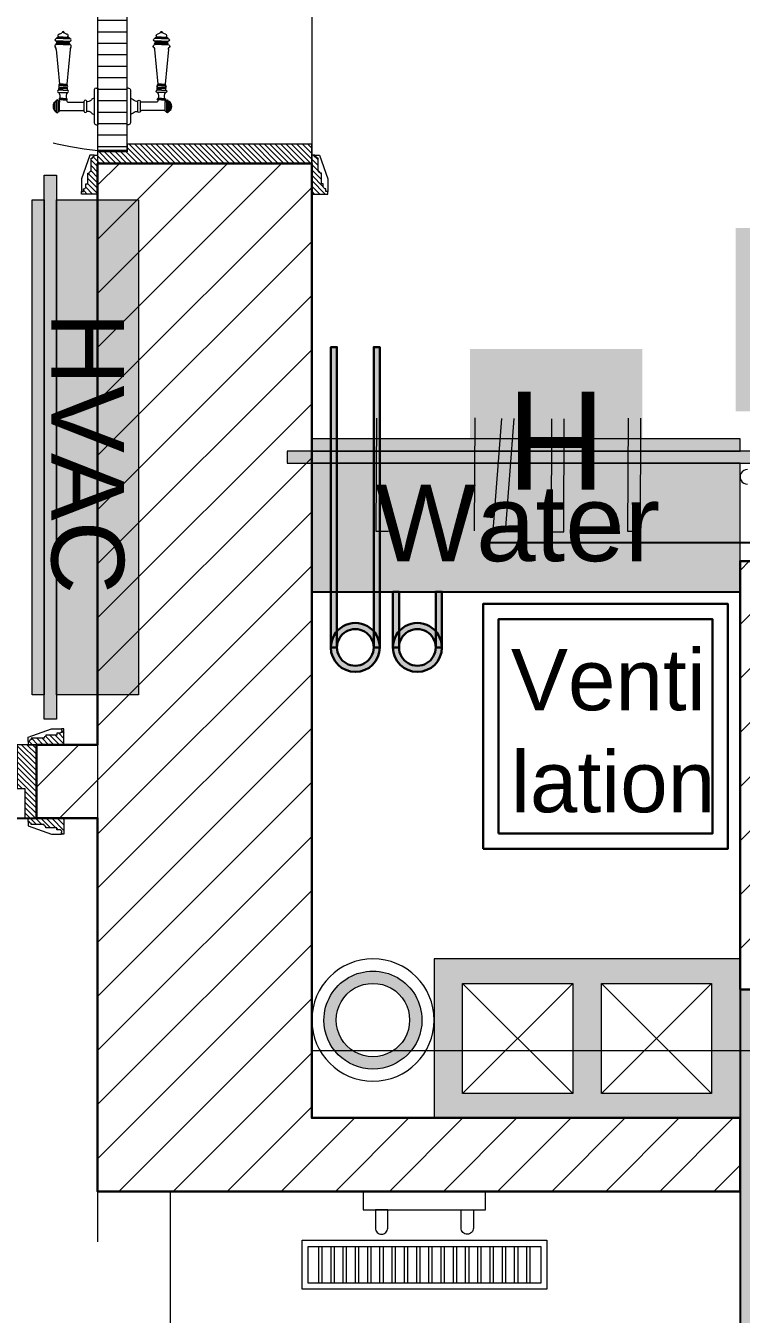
# Model space of a CAD drawing. Header units: centimetres. Extents: x 111832 to 117233, y -55119 to -48329.
# Drawn here: x 113447.6 to 113564.6, y -51585.4 to -51374.9 of the extents above; entities that cross this region are included whole.
import ezdxf

# ---------------------------------------------------------------- set-up
doc = ezdxf.new("R2010")
doc.units = ezdxf.units.CM
doc.header["$LTSCALE"] = 50
doc.header["$MEASUREMENT"] = 0
for name, pattern in [('AXES', [2, 1.25, -0.25, 0.25, -0.25]), ('CACHE', [0.375, 0.25, -0.125]), ('CONTINU', [0])]:
    doc.linetypes.add(name, pattern=pattern)
doc.layers.get('0').update_dxf_attribs({"color": 8})
for name, color, linetype, lineweight in [('ARCHITECTE', 252, 'Continuous', 13), ('BANJO', 160, 'Continuous', 9), ('CONSOLE ISOL.', 214, 'Continuous', 15), ('door', 44, 'Continuous', 5), ('ISOLATION', 252, 'Continuous', 0), ('KASETAT_Pen_No__22', 8, 'Continuous', 50), ('KASETAT_Pen_No__75', 6, 'Continuous', 20), ('MACONNERIE COUPE', 7, 'Continuous', 30), ('MACONNERIE HACHURE', 253, 'Continuous', 13), ('mobilimi', 8, 'Continuous', 9), ('PERCEMENT', 253, 'Continuous', 20)]:
    doc.layers.add(name, color=color, linetype=linetype, lineweight=lineweight)
for name, color, linetype in [('AXES', 10, 'AXES'), ('BETON COUPE', 3, 'CONTINU'), ('BETON TRAME', 252, 'Continuous'), ('BORD', 5, 'Continuous'), ('TEXTE', 7, 'Continuous')]:
    doc.layers.add(name, color=color, linetype=linetype)
doc.layers.add('FMULT', color=150, linetype='Continuous', plot=False)
doc.layers.add('HYPALON', color=7, linetype='Continuous', true_color=0xffaa00)
doc.layers.add('KASETAT_Pen_No__176', color=7, linetype='Continuous', lineweight=15, true_color=0x93a0c6)
doc.styles.add('RS_TEXT_1.50', font='arial.ttf', dxfattribs={"height": 12.5})

# ---------------------------------------------------------------- blocks, each defined once
blk = doc.blocks.new('door900')
at = {"color": 0}
for p, q in [((-9.3, 67.7), (9.3, 67.7)), ((9.3, 65.2), (-9.3, 65.2)), ((-6.8, 71.5), (-6.8, 70.2)), ((-5.5, 71.5), (-6.8, 71.5)), ((-6.8, 70.2), (6.8, 70.2)), ((-5.5, 71.5), (5.5, 71.5)), ((5.5, 71.5), (6.8, 71.5)), ((6.8, 71.5), (6.8, 70.2)), ((22.5, 63.8), (22.5, 49.8)), ((26.5, 56.8), (26.5, 63.8)), ((26.5, 63.8), (29.1, 63.8)), ((26.5, 63.8), (29.1, 63.8)), ((29.1, 63.8), (29.1, 62.8)), ((92.8, 68.1), (36.2, 62.8)), ((101.2, 67.3), (103.2, 68)), ((101.2, 56.8), (101.2, 67.3)), ((103.2, 68), (103.2, 67.7)), ((103.2, 56.8), (103.2, 68)), ((106.5, 68), (105.5, 67.3)), ((105.5, 56.8), (105.5, 67.3)), ((106.5, 56.8), (106.5, 68)), ((110.7, 68), (111.8, 67.3)), ((110.7, 56.8), (110.7, 68)), ((111.8, 56.8), (111.8, 67.3)), ((111.8, 66.2), (113.3, 66.2)), ((113.3, 56.8), (113.3, 66.2)), ((-6.8, 62.7), (-6.8, 24)), ((-6.8, 62.7), (6.8, 62.7)), ((8.7, 62.7), (6.8, 62.7)), ((6.8, 49.1), (6.8, 24)), ((8.7, 50.9), (8.7, 50.9)), ((10.5, 56.8), (10.5, 62.5)), ((10.5, 56.8), (10.5, 51.1)), ((12.7, 56.8), (12.7, 62.5)), ((12.7, 56.8), (12.7, 51.1)), ((26.5, 56.8), (26.5, 49.8)), ((26.5, 49.8), (29.1, 49.8)), ((26.5, 49.8), (29.1, 49.8)), ((29.1, 62.8), (29.1, 56.8)), ((29.1, 50.8), (29.1, 56.8)), ((29.1, 50.8), (29.1, 49.8)), ((29.1, 49.8), (29.1, 49.8)), ((31.1, 62.8), (31.1, 56.8)), ((31.1, 50.8), (31.1, 56.8)), ((34.1, 56.8), (34.1, 62.8)), ((34.1, 62.8), (34.1, 56.8)), ((34.1, 50.8), (34.1, 56.8)), ((34.1, 56.8), (34.1, 50.8)), ((36.2, 56.8), (36.2, 62.8)), ((36.2, 56.8), (36.2, 50.8)), ((92.8, 45.5), (36.2, 50.8)), ((101.2, 56.8), (101.2, 46.3)), ((101.2, 46.3), (103.2, 45.7)), ((103.2, 56.8), (103.2, 46.3)), ((103.2, 45.9), (103.2, 45.7)), ((105.5, 56.8), (105.5, 46.3)), ((106.5, 45.7), (105.5, 46.3)), ((106.5, 56.8), (106.5, 45.7)), ((110.7, 56.8), (110.7, 45.7)), ((110.7, 45.7), (111.8, 46.3)), ((111.8, 56.8), (111.8, 46.3)), ((111.8, 47.5), (113.3, 47.5)), ((113.3, 56.8), (113.3, 47.5)), ((120.5, 56.8), (120.5, 58.6)), ((120.5, 56.8), (120.5, 55)), ((-8.3, 22.3), (8.3, 22.3)), ((-30, 3), (-30, 0)), ((30, 0), (-30, 0)), ((27, 6), (-27, 6)), ((-8.3, 18.3), (8.3, 18.3)), ((30, 3), (30, 0))]:
    blk.add_line(p, q, dxfattribs=at)
for centre, radius, start, end in [((-9.3, 66.5), 1.25, 90, 270), ((-6.8, 67.7), 2.51, 90.115, 179.885), ((-6.8, 65.2), 2.51, 180.115, 269.885), ((0, 64), 9.29, 53.4104, 126.5896), ((6.8, 67.7), 2.51, 0.115, 89.885), ((6.8, 65.2), 2.51, 270.115, 359.885), ((9.3, 66.5), 1.25, 270, 90), ((11.6, 62.5), 1.1, 0.0106, 179.9894), ((16.7, 70.5), 8.83, 243.5466, 311.3694), ((24.5, 63.7), 2.01, 4.1469, 175.8531), ((30.1, 62.8), 1.03, 0, 180.0014), ((32.6, 62.8), 1.48, 0, 180), ((35.2, 62.8), 1.03, 0, 180), ((93.1, 72.5), 4.4, 266.3976, 315.6468), ((98.3, 67.4), 2.89, 358.3861, 135.6468), ((104.3, 67.6), 1.15, 170.914, 348.1019), ((108.6, 68), 2.1, 0, 180), ((115.5, 62.5), 2.84, 13.4568, 140.4953), ((8.7, 49), 1.91, 88.7426, 178.1515), ((8.6, 64.9), 2.15, 272.7029, 297.6142), ((8.6, 48.8), 2.15, 62.3858, 87.2971), ((10, 62.5), 0.561, 3.7097, 127.9634), ((10, 51.1), 0.561, 232.0366, 356.2903), ((11.6, 51.1), 1.1, 180.0106, 359.9894), ((16.7, 43.2), 8.83, 48.6306, 116.4534), ((24.5, 50), 2.01, 184.1469, 355.8531), ((30.1, 50.8), 1.03, 179.9972, 0), ((32.6, 50.8), 1.48, 180, 0), ((32.6, 62.8), 1.48, 1.563306237032948e-10, 2.08440831604393e-10), ((35.2, 50.8), 1.03, 180, 0), ((93.1, 41.1), 4.4, 44.3532, 93.6024), ((98.3, 46.2), 2.89, 224.3532, 1.6139), ((104.3, 46.1), 1.15, 11.8981, 189.086), ((108.6, 45.7), 2.1, 180, 0), ((115.5, 51.2), 2.84, 219.5047, 346.5432), ((127.9, 65.2), 9.88, 191.9991, 221.6757), ((127.9, 48.5), 9.88, 138.3243, 168.0009), ((120.5, 56.8), 1.79, 0, 90), ((120.5, 56.8), 1.79, 270, 0), ((-8.3, 20.3), 2, 90, 270), ((-8.5, 24), 1.71, 275.059, 359.7825), ((8.5, 24), 1.71, 180.2175, 264.941), ((8.3, 20.3), 2, 270, 90), ((-27, 3), 3, 90, 180), ((-6.8, 6), 6, 130.5908, 180), ((-16.6, 16.6), 8.41, 314.3689, 12.0705), ((16.6, 16.6), 8.41, 167.9295, 225.6311), ((6.8, 6), 6, 0, 49.4092), ((27, 3), 3, 0, 90)]:
    blk.add_arc(centre, radius, start, end, dxfattribs=at)
blk = doc.blocks.new('A$C7560ca7f')
at = {"layer": 'AXES', "lineweight": 5, "ltscale": 1.3}
blk.add_line((-495, 1580), (-495, -1344.97), dxfattribs=at)
blk = doc.blocks.new('A$C63baa0da')
at = {"layer": 'ARCHITECTE', "linetype": 'Continuous', "lineweight": 0, "true_color": 0xed1f24}
for points in [[(-65.88, -30.1), (-66.88, -30.1), (-66.88, 19), (-65.88, 19)], [(-65.88, -30.1), (-66.88, -30.1), (-66.88, 19), (-65.88, 19)], [(-59.88, -30.1), (-58.88, -30.1), (-58.88, 19), (-59.88, 19)], [(-59.88, -30.1), (-58.88, -30.1), (-58.88, 19), (-59.88, 19)]]:
    blk.add_hatch(color=240, dxfattribs=at).paths.add_polyline_path(points)
h = blk.add_hatch(color=240, dxfattribs=at)
edge = h.paths.add_edge_path()
edge.add_ellipse((-62.88, -30.1), major_axis=(-2.83, -2.83), ratio=1, start_angle=-45, end_angle=135, ccw=False)
edge.add_ellipse((-62.88, -30.1), major_axis=(-2.83, -2.83), ratio=1, start_angle=135, end_angle=315, ccw=False)
edge = h.paths.add_edge_path(flags=0)
edge.add_ellipse((-62.88, -30.1), major_axis=(-2.12, -2.12), ratio=1, start_angle=135, end_angle=315)
edge.add_ellipse((-62.88, -30.1), major_axis=(-2.12, -2.12), ratio=1, start_angle=315, end_angle=495)
h = blk.add_hatch(color=240, dxfattribs=at)
edge = h.paths.add_edge_path()
edge.add_ellipse((-62.88, -30.1), major_axis=(-2.83, -2.83), ratio=1, start_angle=-45, end_angle=135, ccw=False)
edge.add_ellipse((-62.88, -30.1), major_axis=(-2.83, -2.83), ratio=1, start_angle=135, end_angle=315, ccw=False)
edge = h.paths.add_edge_path(flags=0)
edge.add_ellipse((-62.88, -30.1), major_axis=(-2.12, -2.12), ratio=1, start_angle=135, end_angle=315)
edge.add_ellipse((-62.88, -30.1), major_axis=(-2.12, -2.12), ratio=1, start_angle=315, end_angle=495)
at = {"layer": 'KASETAT_Pen_No__176', "linetype": 'Continuous', "lineweight": 0, "true_color": 0x139b48}
for points in [[(0, 4), (-70, 4), (-70, 2), (-74, 2), (-74, 0), (-70, 0), (-70, -21), (0, -21), (0, 0), (4, 0), (4, 2), (0, 2)], [(-55.74, -30.1), (-56.74, -30.1), (-56.74, -21), (-55.74, -21)], [(-49.74, -30.1), (-48.74, -30.1), (-48.74, -21), (-49.74, -21)]]:
    blk.add_hatch(color=114, dxfattribs=at).paths.add_polyline_path(points)
h = blk.add_hatch(color=114, dxfattribs=at)
edge = h.paths.add_edge_path()
edge.add_ellipse((-52.74, -30.1), major_axis=(-2.83, -2.83), ratio=1, start_angle=-45, end_angle=135, ccw=False)
edge.add_ellipse((-52.74, -30.1), major_axis=(-2.83, -2.83), ratio=1, start_angle=135, end_angle=315, ccw=False)
edge = h.paths.add_edge_path(flags=0)
edge.add_ellipse((-52.74, -30.1), major_axis=(-2.12, -2.12), ratio=1, start_angle=135, end_angle=315)
edge.add_ellipse((-52.74, -30.1), major_axis=(-2.12, -2.12), ratio=1, start_angle=315, end_angle=495)
at = {"layer": 'KASETAT_Pen_No__22', "color": 32, "linetype": 'Continuous', "lineweight": 0, "true_color": 0xcd6928}
for p, q in [((0, 4), (-70, 4)), ((-70, 4), (-70, 2)), ((0, 2), (0, 4)), ((4, 2), (-74, 2)), ((-74, 2), (-74, 0)), ((-74, 0), (4, 0)), ((-70, 2), (0, 2)), ((0, 0), (-70, 0)), ((-70, 0), (-70, -21)), ((0, -21), (0, 0)), ((4, 0), (4, 2)), ((-70, -21), (0, -21))]:
    blk.add_line(p, q, dxfattribs=at)
at = {"layer": 'MACONNERIE COUPE'}
for points in [[(-65.88, -30.1), (-66.88, -30.1), (-66.88, 19), (-65.88, 19)], [(-65.88, -30.1), (-66.88, -30.1), (-66.88, 19), (-65.88, 19)], [(-59.88, -30.1), (-58.88, -30.1), (-58.88, 19), (-59.88, 19)], [(-59.88, -30.1), (-58.88, -30.1), (-58.88, 19), (-59.88, 19)], [(-55.74, -30.1), (-56.74, -30.1), (-56.74, -21), (-55.74, -21)], [(-55.74, -30.1), (-56.74, -30.1), (-56.74, -21), (-55.74, -21)], [(-49.74, -30.1), (-48.74, -30.1), (-48.74, -21), (-49.74, -21)], [(-49.74, -30.1), (-48.74, -30.1), (-48.74, -21), (-49.74, -21)], [(-42, -63), (-2, -63), (-2, -23), (-42, -23)], [(-39.5, -60.5), (-4.5, -60.5), (-4.5, -25.5), (-39.5, -25.5)]]:
    blk.add_lwpolyline(points, close=True, dxfattribs=at)
at = {"layer": 'MACONNERIE COUPE', "extrusion": (0, 0, -1)}
for centre, start_param, end_param in [((-62.88, -30.1), 0.785398, 3.926991), ((-62.88, -30.1), 0.785398, 3.926991), ((-52.74, -30.1), 0.785398, 3.926991), ((-52.74, -30.1), 0.785398, 3.926991), ((-62.88, -30.1), 3.926991, 7.068583), ((-62.88, -30.1), 3.926991, 7.068583), ((-52.74, -30.1), 3.926991, 7.068583), ((-52.74, -30.1), 3.926991, 7.068583)]:
    blk.add_ellipse(centre, major_axis=(-2.83, -2.83), ratio=1, start_param=start_param, end_param=end_param, dxfattribs=at)
at = {"layer": 'MACONNERIE COUPE'}
for centre, start_param, end_param in [((-62.88, -30.1), 2.356194, 5.497787), ((-62.88, -30.1), 2.356194, 5.497787), ((-52.74, -30.1), 2.356194, 5.497787), ((-52.74, -30.1), 2.356194, 5.497787), ((-62.88, -30.1), 5.497787, 8.63938), ((-62.88, -30.1), 5.497787, 8.63938), ((-52.74, -30.1), 5.497787, 8.63938), ((-52.74, -30.1), 5.497787, 8.63938)]:
    blk.add_ellipse(centre, major_axis=(-2.12, -2.12), ratio=1, start_param=start_param, end_param=end_param, dxfattribs=at)
at = {"layer": 'TEXTE', "attachment_point": 4, "style": 'RS_TEXT_1.50'}
for s, insert, char_height, width in [('Water', (-59.62, -9.84), 12.5, 4.547473508864641e-13), ('Venti\\Plation', (-37.45, -43.78), 10, 3.637978807091713e-13)]:
    blk.add_mtext(s, dxfattribs=dict(at, insert=insert, char_height=char_height, width=width))

msp = doc.modelspace()

# ---------------------------------------------------------------- hatches: boundary and pattern name
at = {"layer": 'BETON TRAME', "transparency": 33554559}
h = msp.add_hatch(color=256, dxfattribs=at)
h.dxf.hatch_style = 1
h.paths.add_polyline_path([(113494.37, -51297.36), (113459.37, -51297.36), (113459.37, -50822.36), (113989.37, -50822.36), (113989.37, -51297.36), (113954.37, -51297.36), (113954.37, -50862.36), (113744.37, -50862.36), (113744.37, -51192.36), (113704.37, -51192.36), (113704.37, -50862.36), (113494.37, -50862.36)])
h.paths.add_polyline_path([(113859.37, -52037.36), (113884.37, -52037.36), (113884.37, -51532.36), (113859.37, -51532.36)])
h.paths.add_polyline_path([(113564.37, -52037.36), (113589.37, -52037.36), (113589.37, -51532.36), (113564.37, -51532.36)])
h.paths.add_polyline_path([(113994.37, -52012.36), (113884.37, -52012.36), (113884.37, -52037.36), (113994.37, -52037.36)])
h.paths.add_polyline_path([(114454.37, -52012.36), (114354.37, -52012.36), (114354.37, -52037.36), (114454.37, -52037.36)])
h.paths.add_polyline_path([(114694.37, -51947.36), (114719.37, -51947.36), (114719.37, -52037.36), (114694.37, -52037.36)])
h.paths.add_polyline_path([(114719.37, -51527.36), (114694.37, -51527.36), (114694.37, -51670.47), (114719.37, -51670.47)])
h.paths.add_polyline_path([(114719.37, -51207.36), (114694.37, -51207.36), (114694.37, -51347.36), (114719.37, -51347.36)])
h.paths.add_polyline_path([(114719.37, -50960.36), (114639.37, -50960.36), (114639.37, -50985.36), (114694.37, -50985.36), (114694.37, -51012.36), (114719.37, -51012.36)])
h.paths.add_polyline_path([(114354.37, -50960.36), (114284.37, -50960.36), (114284.37, -50985.36), (114354.37, -50985.36)])
h.paths.add_polyline_path([(114199.37, -50960.36), (114184.37, -50960.36), (114184.37, -50985.36), (114199.37, -50985.36)])
h.paths.add_polyline_path([(113249.26, -50960.36), (113264.37, -50960.36), (113264.37, -50985.36), (113249.26, -50985.36)])
h.paths.add_polyline_path([(113094.37, -50960.36), (113164.37, -50960.36), (113164.37, -50985.36), (113094.37, -50985.36)])
h.paths.add_polyline_path([(112729.37, -50960.36), (112809.37, -50960.36), (112809.37, -50985.36), (112754.37, -50985.36), (112754.37, -51032.36), (112729.37, -51032.36)])
h.paths.add_polyline_path([(112729.37, -51207.36), (112754.37, -51207.36), (112754.37, -51347.36), (112729.37, -51347.36)])
h.paths.add_polyline_path([(112754.37, -51947.36), (112729.37, -51947.36), (112729.37, -52037.36), (112754.37, -52037.36)])
h.paths.add_polyline_path([(112994.37, -52012.36), (112994.37, -52037.36), (113094.37, -52037.36), (113094.37, -52012.36)])
h.paths.add_polyline_path([(113564.37, -52012.36), (113454.37, -52012.36), (113454.37, -52037.36), (113564.37, -52037.36)])
h.paths.add_polyline_path([(112729.37, -51527.36), (112754.37, -51527.36), (112754.37, -51670.47), (112729.37, -51670.47)])
h.paths.add_polyline_path([(112919.37, -51587.36), (112979.37, -51587.36), (112979.37, -51612.36), (112919.37, -51612.36)])
h.paths.add_polyline_path([(113104.37, -51587.36), (113164.37, -51587.36), (113164.37, -51612.36), (113104.37, -51612.36)])
h.paths.add_polyline_path([(114344.37, -51587.36), (114284.37, -51587.36), (114284.37, -51612.36), (114344.37, -51612.36)])
h.paths.add_polyline_path([(114529.37, -51587.36), (114469.37, -51587.36), (114469.37, -51612.36), (114529.37, -51612.36)])
at = {"layer": 'door'}
h = msp.add_hatch(dxfattribs=at)
h.set_pattern_fill('ANSI31', color=256, scale=15, angle=675)
h.set_pattern_definition([(360, (14136.9644, -6113.3321), (1e-15, 1.875), [])])
h.paths.add_polyline_path([(113464.13, -51299.46), (113464.13, -51395.27), (113459.42, -51395.27), (113459.42, -51299.46)])
h = msp.add_hatch(dxfattribs=at)
h.set_pattern_fill('ANSI31', color=256, scale=5, angle=1170)
h.set_pattern_definition([(135, (58184.3968, -199622.0472), (-0.4419417382, -0.4419417382), [])])
h.paths.add_polyline_path([(113494.37, -51397.36), (113494.37, -51394.22), (113464.19, -51394.22), (113464.19, -51395.48), (113459.37, -51395.48), (113459.37, -51397.36)])
edge = h.paths.add_edge_path()
edge.add_line((113496.25, -51401.11), (113496.25, -51400.7))
edge.add_line((113496.25, -51400.7), (113495.94, -51400.7))
edge.add_line((113495.94, -51400.7), (113495.94, -51398.93))
edge.add_line((113495.94, -51398.93), (113495.73, -51398.93))
edge.add_arc((113495.41, -51398.93), 0.314, 0, 90)
edge.add_line((113495.41, -51398.62), (113495.41, -51396.52))
edge.add_line((113495.41, -51396.52), (113495.21, -51396.52))
edge.add_arc((113494.89, -51396.52), 0.314, 360, 450)
edge.add_line((113494.89, -51396.21), (113494.89, -51396))
edge.add_line((113494.89, -51396), (113494.37, -51396))
edge.add_line((113494.37, -51396), (113494.37, -51402.36))
edge.add_line((113494.37, -51402.36), (113496.99, -51402.36))
edge.add_line((113496.99, -51402.36), (113496.99, -51401.95))
edge.add_line((113496.99, -51401.95), (113496.67, -51401.95))
edge.add_line((113496.67, -51401.95), (113496.67, -51401.53))
edge.add_arc((113496.67, -51401.11), 0.419, 180, 270, ccw=False)
edge = h.paths.add_edge_path()
edge.add_line((113457.48, -51401.11), (113457.48, -51400.7))
edge.add_line((113457.48, -51400.7), (113457.8, -51400.7))
edge.add_line((113457.8, -51400.7), (113457.8, -51398.93))
edge.add_line((113457.8, -51398.93), (113458.01, -51398.93))
edge.add_arc((113458.32, -51398.93), 0.314, 90, 180, ccw=False)
edge.add_line((113458.32, -51398.62), (113458.32, -51396.52))
edge.add_line((113458.32, -51396.52), (113458.53, -51396.52))
edge.add_arc((113458.84, -51396.52), 0.314, 90, 180, ccw=False)
edge.add_line((113458.84, -51396.21), (113458.84, -51396))
edge.add_line((113458.84, -51396), (113459.37, -51396))
edge.add_line((113459.37, -51396), (113459.37, -51402.36))
edge.add_line((113459.37, -51402.36), (113456.75, -51402.36))
edge.add_line((113456.75, -51402.36), (113456.75, -51401.95))
edge.add_line((113456.75, -51401.95), (113457.06, -51401.95))
edge.add_line((113457.06, -51401.95), (113457.06, -51401.53))
edge.add_arc((113457.06, -51401.11), 0.419, 270, 360)
h = msp.add_hatch(dxfattribs=at)
h.set_pattern_fill('ANSI31', color=256, scale=5, angle=1170)
h.set_pattern_definition([(135, (-56134.97024, -149014.72775), (-0.4419417382, -0.4419417382), [])])
edge = h.paths.add_edge_path()
edge.add_line((113453.12, -51490.48), (113452.7, -51490.48))
edge.add_line((113452.7, -51490.48), (113452.7, -51490.79))
edge.add_line((113452.7, -51490.79), (113450.94, -51490.79))
edge.add_line((113450.94, -51490.79), (113450.94, -51491))
edge.add_arc((113450.94, -51491.31), 0.314, 450, 540)
edge.add_line((113450.62, -51491.31), (113448.53, -51491.31))
edge.add_line((113448.53, -51491.31), (113448.53, -51491.52))
edge.add_arc((113448.53, -51491.84), 0.314, 450, 540)
edge.add_line((113448.21, -51491.84), (113448.01, -51491.84))
edge.add_line((113448.01, -51491.84), (113448.01, -51492.36))
edge.add_line((113448.01, -51492.36), (113453.87, -51492.36))
edge.add_line((113453.87, -51492.36), (113453.87, -51489.74))
edge.add_line((113453.87, -51489.74), (113453.46, -51489.74))
edge.add_line((113453.46, -51489.74), (113453.46, -51490.06))
edge.add_line((113453.46, -51490.06), (113453.54, -51490.06))
edge.add_arc((113453.12, -51490.06), 0.419, 270, 360, ccw=False)
h.paths.add_polyline_path([(113449.37, -51492.36), (113446.22, -51492.36), (113446.22, -51499.54), (113447.48, -51499.54), (113447.48, -51504.36), (113449.37, -51504.36)])
edge = h.paths.add_edge_path()
edge.add_line((113453.12, -51506.25), (113452.7, -51506.25))
edge.add_line((113452.7, -51506.25), (113452.7, -51505.93))
edge.add_line((113452.7, -51505.93), (113450.94, -51505.93))
edge.add_line((113450.94, -51505.93), (113450.94, -51505.72))
edge.add_arc((113450.94, -51505.41), 0.314, 180, 270, ccw=False)
edge.add_line((113450.62, -51505.41), (113448.53, -51505.41))
edge.add_line((113448.53, -51505.41), (113448.53, -51505.2))
edge.add_arc((113448.53, -51504.89), 0.314, 180, 270, ccw=False)
edge.add_line((113448.21, -51504.89), (113448.01, -51504.89))
edge.add_line((113448.01, -51504.89), (113448.01, -51504.36))
edge.add_line((113448.01, -51504.36), (113453.87, -51504.36))
edge.add_line((113453.87, -51504.36), (113453.87, -51506.98))
edge.add_line((113453.87, -51506.98), (113453.46, -51506.98))
edge.add_line((113453.46, -51506.98), (113453.46, -51506.67))
edge.add_line((113453.46, -51506.67), (113453.54, -51506.67))
edge.add_arc((113453.12, -51506.67), 0.419, 360, 450)
at = {"layer": 'HYPALON', "linetype": 'Continuous', "lineweight": 0, "true_color": 0xed1f24}
for points in [[(113563.65, -51407.93), (113591.78, -51407.93), (113591.78, -51437.89), (113563.65, -51437.89)], [(113520.24, -51427.68), (113548.38, -51427.68), (113548.38, -51457.65), (113520.24, -51457.65)]]:
    msp.add_hatch(color=240, dxfattribs=at).paths.add_polyline_path(points)
at = {"layer": 'KASETAT_Pen_No__75', "linetype": 'Continuous', "lineweight": 0, "true_color": 0xbf00bf}
msp.add_hatch(color=212, dxfattribs=at).paths.add_polyline_path([(113448.67, -51484.19), (113448.67, -51403.29), (113450.67, -51403.29), (113450.67, -51399.29), (113452.67, -51399.29), (113452.67, -51403.29), (113466.07, -51403.29), (113466.07, -51484.19), (113452.67, -51484.19), (113452.67, -51488.19), (113450.67, -51488.19), (113450.67, -51484.19)])
at = {"layer": 'MACONNERIE HACHURE'}
h = msp.add_hatch(dxfattribs=at)
h.set_pattern_fill('ANSI31', color=256, scale=50, style=0)
h.set_pattern_definition([(45, (0, 5835.283), (-4.41941738, 4.41941738), [])])
h.paths.add_polyline_path([(114184.37, -50957.36), (114184.37, -50947.36), (114284.37, -50947.36), (114284.37, -50997.36), (114184.37, -50997.36), (114184.37, -50987.36), (114269.37, -50987.36), (114269.37, -50957.36)])
h.paths.add_polyline_path([(112729.37, -52037.36), (112649.37, -52037.36), (112649.37, -52012.36), (112729.37, -52012.36)])
h.paths.add_polyline_path([(114719.37, -52037.36), (114799.37, -52037.36), (114799.37, -52012.36), (114719.37, -52012.36)])
h.paths.add_polyline_path([(114799.37, -52012.36), (114824.37, -52012.36), (114824.37, -51972.36), (114799.37, -51972.36)])
h.paths.add_polyline_path([(114694.37, -51940.47), (114719.37, -51940.47), (114719.37, -51947.36), (114694.37, -51947.36)])
h.paths.add_polyline_path([(112729.37, -51940.47), (112754.37, -51940.47), (112754.37, -51947.36), (112729.37, -51947.36)])
h.paths.add_polyline_path([(113757.37, -50822.36), (113757.37, -50707.36), (113691.37, -50707.36), (113691.37, -50822.36), (113711.37, -50822.36), (113711.37, -50727.36), (113737.37, -50727.36), (113737.37, -50822.36)])
h.paths.add_polyline_path([(113459.37, -50332.36), (113394.37, -50332.36), (113394.37, -50472.36), (113419.37, -50472.36), (113419.37, -50357.36), (113459.37, -50357.36)])
h.paths.add_polyline_path([(113989.37, -50332.36), (114054.37, -50332.36), (114054.37, -50472.36), (114029.37, -50472.36), (114029.37, -50357.36), (113989.37, -50357.36)])
h.paths.add_polyline_path([(114459.37, -50960.36), (114354.37, -50960.36), (114354.37, -50985.36), (114459.37, -50985.36)])
h.paths.add_polyline_path([(112989.37, -50960.36), (113094.37, -50960.36), (113094.37, -50985.36), (112989.37, -50985.36)])
h.paths.add_polyline_path([(114719.37, -51192.47), (114694.37, -51192.47), (114694.37, -51207.36), (114719.37, -51207.36)])
h.paths.add_polyline_path([(112649.37, -50752.25), (112624.37, -50752.25), (112624.37, -50697.36), (112649.37, -50697.36)])
h.paths.add_polyline_path([(112649.37, -51007.36), (112624.37, -51007.36), (112624.37, -50937.36), (112649.37, -50937.36)])
h.paths.add_polyline_path([(112649.37, -51192.47), (112624.37, -51192.47), (112624.37, -51347.36), (112649.37, -51347.36)])
h.paths.add_polyline_path([(112649.37, -51592.36), (112624.37, -51592.36), (112624.37, -51552.36), (112649.37, -51552.36)])
h.paths.add_polyline_path([(114799.37, -50752.25), (114824.37, -50752.25), (114824.37, -50697.36), (114799.37, -50697.36)])
h.paths.add_polyline_path([(114799.37, -51007.36), (114824.37, -51007.36), (114824.37, -50937.36), (114799.37, -50937.36)])
h.paths.add_polyline_path([(114799.37, -51192.47), (114824.37, -51192.47), (114824.37, -51347.36), (114799.37, -51347.36)])
h.paths.add_polyline_path([(114799.37, -51600.36), (114824.37, -51600.36), (114824.37, -51552.36), (114799.37, -51552.36)])
h.paths.add_polyline_path([(112754.37, -51587.36), (112919.37, -51587.36), (112919.37, -51612.36), (112754.37, -51612.36)])
h.paths.add_polyline_path([(112979.37, -51587.36), (112982.4, -51587.36), (112982.4, -51612.36), (112979.37, -51612.36)])
h.paths.add_polyline_path([(113077.4, -51587.36), (113104.37, -51587.36), (113104.37, -51612.36), (113077.4, -51612.36)])
h.paths.add_polyline_path([(114469.37, -51587.36), (114466.34, -51587.36), (114466.34, -51612.36), (114469.37, -51612.36)])
h.paths.add_polyline_path([(114371.34, -51587.36), (114344.37, -51587.36), (114344.37, -51612.36), (114371.34, -51612.36)])
h.paths.add_polyline_path([(114004.37, -50960.36), (113989.37, -50960.36), (113989.37, -50985.36), (114004.37, -50985.36)])
h.paths.add_polyline_path([(112729.37, -51192.47), (112754.37, -51192.47), (112754.37, -51207.36), (112729.37, -51207.36)])
h.paths.add_polyline_path([(113189.37, -51417.36), (113177.37, -51417.36), (113177.37, -51587.44), (113164.37, -51587.36), (113164.37, -51612.36), (113189.37, -51612.36), (113189.37, -51504.36), (113199.37, -51504.36), (113199.37, -51492.36), (113189.37, -51492.36)])
h.paths.add_polyline_path([(113177.37, -51290.36), (113177.37, -51280.36), (113189.37, -51280.36), (113189.37, -51325.36), (113177.37, -51325.36), (113177.37, -51315.36), (112754.37, -51315.36), (112754.37, -51290.36)])
h.paths.add_polyline_path([(113444.37, -50960.36), (113459.37, -50960.36), (113459.37, -50985.36), (113444.37, -50985.36)])
h.paths.add_polyline_path([(113291.37, -51166.36), (113313.37, -51166.36), (113313.37, -51275.36), (113459.37, -51275.36), (113459.37, -51287.36), (113301.37, -51287.36), (113301.37, -51178.36), (113291.37, -51178.36)])
h.paths.add_polyline_path([(113177.37, -51188.36), (113189.37, -51188.36), (113189.37, -51178.36), (113199.37, -51178.36), (113199.37, -51166.36), (113189.37, -51166.36), (113189.37, -50997.36), (113264.77, -50997.36), (113264.77, -50987.36), (113179.37, -50987.36), (113179.37, -50957.36), (113264.77, -50957.36), (113264.77, -50947.36), (113164.37, -50947.36), (113164.37, -50987.36), (113177.37, -50987.36)])
h.paths.add_polyline_path([(113459.37, -51492.36), (113459.37, -51397.36), (113494.37, -51397.36), (113494.37, -51553.36), (113564.37, -51553.36), (113564.37, -51565.36), (113459.37, -51565.36), (113459.37, -51504.36), (113449.37, -51504.36), (113449.37, -51492.36)])
h.paths.add_polyline_path([(114454.37, -52012.36), (114694.37, -52012.36), (114694.37, -52037.36), (114454.37, -52037.36)])
h.paths.add_polyline_path([(114119.37, -51737.36), (114119.37, -51712.36), (114119.37, -51712.36), (114119.37, -51672.36), (114107.37, -51672.36), (114107.37, -51682.36), (114097.37, -51682.36), (114097.37, -51694.36), (114107.37, -51694.36), (114107.37, -51842.36), (113884.37, -51842.36), (113884.37, -51862.36), (114107.37, -51862.36), (114107.37, -51870.36), (114119.37, -51870.36)])
h.paths.add_polyline_path([(114694.37, -51012.36), (114719.37, -51012.36), (114719.37, -51032.36), (114694.37, -51032.36)])
h.paths.add_polyline_path([(113311.37, -51786.36), (113564.37, -51786.36), (113564.37, -51806.36), (113311.37, -51806.36), (113311.37, -51816.36), (113299.37, -51816.36), (113299.37, -51504.36), (113291.37, -51504.36), (113291.37, -51492.36), (113367.37, -51492.36), (113367.37, -51504.36), (113311.37, -51504.36)])
h.paths.add_polyline_path([(113454.37, -52012.36), (113311.37, -52012.36), (113311.37, -51898.36), (113299.37, -51898.36), (113299.37, -52012.36), (113274.37, -52012.36), (113274.37, -52037.36), (113454.37, -52037.36)])
h.paths.add_polyline_path([(113537.7, -51192.36), (113494.37, -51192.36), (113494.37, -51152.36), (113537.7, -51152.36)])
h.paths.add_polyline_path([(113704.37, -51192.36), (113664.37, -51192.36), (113664.37, -51152.36), (113704.37, -51152.36)])
h.paths.add_polyline_path([(113911.03, -51192.36), (113954.37, -51192.36), (113954.37, -51152.36), (113911.03, -51152.36)])
h.paths.add_polyline_path([(113744.37, -51192.36), (113784.37, -51192.36), (113784.37, -51152.36), (113744.37, -51152.36)])
h.paths.add_polyline_path([(113589.37, -52012.36), (113609.37, -52012.36), (113609.37, -52037.36), (113589.37, -52037.36)])
h.paths.add_polyline_path([(113977.37, -51565.36), (113977.37, -51694.36), (114015.37, -51694.36), (114015.37, -51682.36), (113989.37, -51682.36), (113989.37, -51534.5), (114107.37, -51534.5), (114107.37, -51590.36), (114119.37, -51590.36), (114119.37, -51522.36), (113989.37, -51522.5), (113989.37, -51397.36), (113954.37, -51397.36), (113954.37, -51553.36), (113884.37, -51553.36), (113884.37, -51565.36)])
h.paths.add_polyline_path([(112754.37, -52012.36), (112814.37, -52012.36), (112814.37, -52037.36), (112754.37, -52037.36)])
h.paths.add_polyline_path([(113709.37, -52012.36), (113859.37, -52012.36), (113859.37, -52037.36), (113709.37, -52037.36)])
h.paths.add_polyline_path([(113994.37, -52012.36), (114107.37, -52012.36), (114107.37, -51952.36), (114119.37, -51952.36), (114119.37, -52012.36), (114354.37, -52012.36), (114354.37, -52037.36), (113994.37, -52037.36)])
h.paths.add_polyline_path([(113589.37, -51532.36), (113589.37, -51482.36), (113674.37, -51482.36), (113674.37, -51462.36), (113564.37, -51462.36), (113564.37, -51532.36)])
h.paths.add_polyline_path([(113774.37, -51462.36), (113884.37, -51462.36), (113884.37, -51532.36), (113859.37, -51532.36), (113859.37, -51482.36), (113774.37, -51482.36)])
at = {"layer": 'PERCEMENT', "linetype": 'Continuous', "lineweight": 0}
h = msp.add_hatch(color=256, dxfattribs=at)
h.paths.add_polyline_path([(113514.37, -51553.36), (113564.37, -51553.36), (113564.37, -51527.36), (113514.37, -51527.36)])
h.paths.add_polyline_path([(113519.03, -51549.36), (113519.03, -51531.36), (113537.03, -51531.36), (113537.03, -51549.36)], flags=0)
h.paths.add_polyline_path([(113541.7, -51549.36), (113541.7, -51531.36), (113559.7, -51531.36), (113559.7, -51549.36)], flags=0)
h = msp.add_hatch(color=256, dxfattribs=at)
edge = h.paths.add_edge_path()
edge.add_ellipse((113504.37, -51537.36), major_axis=(-5.66, -5.66), ratio=1, start_angle=-45, end_angle=135, ccw=False)
edge.add_ellipse((113504.37, -51537.36), major_axis=(-5.66, -5.66), ratio=1, start_angle=135, end_angle=315, ccw=False)
edge = h.paths.add_edge_path(flags=0)
edge.add_ellipse((113504.37, -51537.36), major_axis=(-4.24, -4.24), ratio=1, start_angle=135, end_angle=315)
edge.add_ellipse((113504.37, -51537.36), major_axis=(-4.24, -4.24), ratio=1, start_angle=315, end_angle=495)

# ---------------------------------------------------------------- linework, layer by layer
at = {"layer": 'BANJO'}
for points in [[(113471.28, -51565.36), (113564.38, -51565.36), (113564.36, -51677.36), (113471.26, -51677.36)], [(113502.78, -51568.36), (113522.78, -51568.36), (113522.78, -51565.36), (113502.78, -51565.36)]]:
    msp.add_lwpolyline(points, close=True, dxfattribs=at)
for points in [[(113505.78, -51572.36), (113505.78, -51572.36, 0.414214), (113506.78, -51571.36), (113506.78, -51568.36), (113504.78, -51568.36), (113504.78, -51571.36, 0.414214)], [(113519.78, -51572.36), (113519.78, -51572.36, -0.414214), (113518.78, -51571.36), (113518.78, -51568.36), (113520.78, -51568.36), (113520.78, -51571.36, -0.414214)]]:
    msp.add_lwpolyline(points, format="xyb", close=True, dxfattribs=at)
at = {"layer": 'BANJO', "linetype": 'ByBlock', "ltscale": 5, "flags": 128}
for points in [[(113532.78, -51581.36), (113492.78, -51581.36), (113492.78, -51573.36), (113532.78, -51573.36)], [(113531.78, -51580.36), (113493.78, -51580.36), (113493.78, -51574.36), (113531.78, -51574.36)], [(113495.52, -51574.36), (113496.02, -51574.36), (113496.02, -51580.36), (113495.52, -51580.36)], [(113497.52, -51574.36), (113498.02, -51574.36), (113498.02, -51580.36), (113497.52, -51580.36)], [(113499.52, -51574.36), (113500.02, -51574.36), (113500.02, -51580.36), (113499.52, -51580.36)], [(113501.52, -51574.36), (113502.02, -51574.36), (113502.02, -51580.36), (113501.52, -51580.36)], [(113503.52, -51574.36), (113504.02, -51574.36), (113504.02, -51580.36), (113503.52, -51580.36)], [(113505.52, -51574.36), (113506.02, -51574.36), (113506.02, -51580.36), (113505.52, -51580.36)], [(113507.52, -51574.36), (113508.02, -51574.36), (113508.02, -51580.36), (113507.52, -51580.36)], [(113509.52, -51574.36), (113510.02, -51574.36), (113510.02, -51580.36), (113509.52, -51580.36)], [(113511.52, -51574.36), (113512.02, -51574.36), (113512.02, -51580.36), (113511.52, -51580.36)], [(113513.52, -51574.36), (113514.02, -51574.36), (113514.02, -51580.36), (113513.52, -51580.36)], [(113515.52, -51574.36), (113516.02, -51574.36), (113516.02, -51580.36), (113515.52, -51580.36)], [(113517.52, -51574.36), (113518.02, -51574.36), (113518.02, -51580.36), (113517.52, -51580.36)], [(113519.52, -51574.36), (113520.02, -51574.36), (113520.02, -51580.36), (113519.52, -51580.36)], [(113521.52, -51574.36), (113522.02, -51574.36), (113522.02, -51580.36), (113521.52, -51580.36)], [(113523.52, -51574.36), (113524.02, -51574.36), (113524.02, -51580.36), (113523.52, -51580.36)], [(113525.52, -51574.36), (113526.02, -51574.36), (113526.02, -51580.36), (113525.52, -51580.36)], [(113527.52, -51574.36), (113528.02, -51574.36), (113528.02, -51580.36), (113527.52, -51580.36)], [(113529.52, -51574.36), (113530.02, -51574.36), (113530.02, -51580.36), (113529.52, -51580.36)]]:
    msp.add_lwpolyline(points, close=True, dxfattribs=at)
at = {"layer": 'BETON COUPE'}
msp.add_lwpolyline([(113564.37, -52037.36), (113589.37, -52037.36), (113589.37, -51532.36), (113564.37, -51532.36)], close=True, dxfattribs=at)
at = {"layer": 'BORD'}
msp.add_lwpolyline([(113494.37, -51467.36), (113564.37, -51467.36), (113564.37, -51553.36), (113494.37, -51553.36)], close=True, dxfattribs=at)
at = {"layer": 'CONSOLE ISOL.'}
msp.add_lwpolyline([(113989.37, -50822.36), (113459.37, -50822.36), (113459.37, -51297.36), (113494.37, -51297.36), (113494.37, -51542.36), (113576.87, -51542.36), (113576.87, -52037.36), (113871.87, -52037.36), (113871.87, -51542.36), (113954.37, -51542.36), (113954.37, -51297.36), (113989.37, -51297.36)], close=True, dxfattribs=at)
at = {"layer": 'door'}
for points in [[(113464.13, -51299.46), (113464.13, -51395.27), (113459.42, -51395.27), (113459.42, -51299.46), (113464.13, -51299.46)], [(113494.37, -51397.36), (113494.37, -51394.22), (113464.19, -51394.22), (113464.19, -51395.48), (113459.37, -51395.48), (113459.37, -51397.36), (113494.37, -51397.36)], [(113458.84, -51396), (113458.11, -51396), (113456.75, -51399.86), (113456.75, -51401.95)], [(113494.89, -51396), (113495.62, -51396), (113496.99, -51399.86), (113496.99, -51401.95)], [(113448.01, -51491.84), (113448.01, -51491.11), (113451.86, -51489.74), (113453.46, -51489.74)], [(113449.37, -51492.36), (113446.22, -51492.36), (113446.22, -51499.54), (113447.48, -51499.54), (113447.48, -51504.36), (113449.37, -51504.36), (113449.37, -51492.36)], [(113448.01, -51504.89), (113448.01, -51505.62), (113451.86, -51506.98), (113453.46, -51506.98)]]:
    msp.add_lwpolyline(points, dxfattribs=at)
for points in [[(113457.48, -51401.11), (113457.48, -51400.7), (113457.8, -51400.7), (113457.8, -51398.93), (113458.01, -51398.93, -0.414214), (113458.32, -51398.62), (113458.32, -51396.52), (113458.53, -51396.52, -0.414214), (113458.84, -51396.21), (113458.84, -51396), (113459.37, -51396), (113459.37, -51402.36), (113456.75, -51402.36), (113456.75, -51401.95), (113457.06, -51401.95), (113457.06, -51401.53, 0.414214), (113457.48, -51401.11)], [(113496.25, -51401.11), (113496.25, -51400.7), (113495.94, -51400.7), (113495.94, -51398.93), (113495.73, -51398.93, 0.414214), (113495.41, -51398.62), (113495.41, -51396.52), (113495.21, -51396.52, 0.414214), (113494.89, -51396.21), (113494.89, -51396), (113494.37, -51396), (113494.37, -51402.36), (113496.99, -51402.36), (113496.99, -51401.95), (113496.67, -51401.95), (113496.67, -51401.53, -0.414214), (113496.25, -51401.11)], [(113453.12, -51490.48), (113452.7, -51490.48), (113452.7, -51490.79), (113450.94, -51490.79), (113450.94, -51491, 0.414214), (113450.62, -51491.31), (113448.53, -51491.31), (113448.53, -51491.52, 0.414214), (113448.21, -51491.84), (113448.01, -51491.84), (113448.01, -51492.36), (113453.87, -51492.36), (113453.87, -51489.74), (113453.46, -51489.74), (113453.46, -51490.06), (113453.54, -51490.06, -0.414214), (113453.12, -51490.48)], [(113453.12, -51506.25), (113452.7, -51506.25), (113452.7, -51505.93), (113450.94, -51505.93), (113450.94, -51505.72, -0.414214), (113450.62, -51505.41), (113448.53, -51505.41), (113448.53, -51505.2, -0.414214), (113448.21, -51504.89), (113448.01, -51504.89), (113448.01, -51504.36), (113453.87, -51504.36), (113453.87, -51506.98), (113453.46, -51506.98), (113453.46, -51506.67), (113453.54, -51506.67, 0.414214), (113453.12, -51506.25)]]:
    msp.add_lwpolyline(points, format="xyb", dxfattribs=at)
at = {"layer": 'door', "linetype": 'CACHE'}
msp.add_arc((113472, -51300.42), 95.68, 179.4244, 262.4456, dxfattribs=at)
at = {"layer": 'FMULT', "ltscale": 0.5}
msp.add_lwpolyline([(113311.37, -51504.36), (113459.37, -51504.36), (113459.37, -51565.36), (113564.38, -51565.38), (113564.37, -51784.86), (113311.37, -51784.86)], close=True, dxfattribs=at)
at = {"layer": 'HYPALON'}
msp.add_line((113592.85, -51459.36), (113522.85, -51459.36), dxfattribs=at)
at = {"layer": 'HYPALON', "color": 240, "linetype": 'Continuous', "lineweight": 0, "true_color": 0xed1f24}
msp.add_ellipse((113565.56, -51448.59), major_axis=(-0.849, 0.849), ratio=1, start_param=5.497787, end_param=8.63938, dxfattribs=at)
at = {"layer": 'KASETAT_Pen_No__22', "color": 8, "linetype": 'Continuous', "lineweight": 0}
for p, q in [((113450.67, -51488.19), (113450.67, -51399.29)), ((113450.67, -51399.29), (113452.67, -51399.29)), ((113452.67, -51399.29), (113452.67, -51488.19)), ((113448.67, -51484.19), (113448.67, -51403.29)), ((113448.67, -51403.29), (113450.67, -51403.29)), ((113450.67, -51403.29), (113450.67, -51484.19)), ((113452.67, -51484.19), (113452.67, -51403.29)), ((113452.67, -51403.29), (113466.07, -51403.29)), ((113466.07, -51403.29), (113466.07, -51484.19)), ((113450.67, -51484.19), (113448.67, -51484.19)), ((113466.07, -51484.19), (113452.67, -51484.19)), ((113452.67, -51488.19), (113450.67, -51488.19))]:
    msp.add_line(p, q, dxfattribs=at)
at = {"layer": 'MACONNERIE COUPE'}
for points in [[(113459.37, -51492.36), (113459.37, -51397.36), (113494.37, -51397.36), (113494.37, -51553.36), (113564.37, -51553.36), (113564.37, -51565.36), (113459.37, -51565.36), (113459.37, -51504.36), (113449.37, -51504.36), (113449.37, -51492.36)], [(113589.37, -51532.36), (113589.37, -51482.36), (113674.37, -51482.36), (113674.37, -51462.36), (113564.37, -51462.36), (113564.37, -51532.36)]]:
    msp.add_lwpolyline(points, close=True, dxfattribs=at)
at = {"layer": 'mobilimi'}
for points in [[(113504.93, -51438.99), (113504.84, -51457.46), (113506.91, -51457.47)], [(113520.98, -51457.43), (113521.07, -51438.96)], [(113525.37, -51439.04), (113523.95, -51457.38), (113526.02, -51457.54)], [(113526.02, -51457.54), (113527.45, -51439.05)], [(113533.56, -51439.08), (113533.47, -51457.55), (113535.55, -51457.56)], [(113535.55, -51457.56), (113535.63, -51439.09)], [(113546.08, -51438.99), (113545.99, -51457.46), (113548.07, -51457.47)], [(113548.07, -51457.47), (113548.16, -51439)]]:
    msp.add_lwpolyline(points, dxfattribs=at)
at = {"layer": 'PERCEMENT', "linetype": 'Continuous', "lineweight": 13}
for p, q in [((113564.37, -51527.36), (113514.37, -51527.36)), ((113514.37, -51527.36), (113514.37, -51553.36)), ((113564.37, -51527.36), (113564.37, -51553.36)), ((113519.03, -51549.36), (113519.03, -51531.36)), ((113519.03, -51531.36), (113537.03, -51531.36)), ((113519.03, -51549.36), (113537.03, -51531.36)), ((113519.03, -51531.36), (113537.03, -51549.36)), ((113537.03, -51531.36), (113537.03, -51549.36)), ((113541.7, -51549.36), (113541.7, -51531.36)), ((113541.7, -51531.36), (113559.7, -51531.36)), ((113541.7, -51549.36), (113559.7, -51531.36)), ((113541.7, -51531.36), (113559.7, -51549.36)), ((113559.7, -51531.36), (113559.7, -51549.36)), ((113537.03, -51549.36), (113519.03, -51549.36)), ((113559.7, -51549.36), (113541.7, -51549.36)), ((113514.37, -51553.36), (113564.37, -51553.36))]:
    msp.add_line(p, q, dxfattribs=at)
at = {"layer": 'PERCEMENT', "linetype": 'Continuous', "lineweight": 20, "extrusion": (0, 0, -1)}
for major_axis, start_param, end_param in [((-7.07, -7.07), 3.926991, 10.210176), ((-5.66, -5.66), 0.785398, 3.926991), ((4.24, -4.24), 2.356194, 5.497787), ((-5.66, -5.66), 3.926991, 7.068583), ((4.24, -4.24), 5.497787, 8.63938)]:
    msp.add_ellipse((113504.37, -51537.36), major_axis=major_axis, ratio=1, start_param=start_param, end_param=end_param, dxfattribs=at)

# ---------------------------------------------------------------- block references
at = {"layer": 'door', "yscale": 0.1, "zscale": 0.1}
for p, xscale, rotation in [((113459.42, -51388.03), 0.1, 90.00000000000001), ((113464.13, -51388.03), -0.1, 270)]:
    msp.add_blockref('door900', p, dxfattribs=dict(at, xscale=xscale, rotation=rotation))
at = {"layer": 'ISOLATION', "ltscale": 0.5}
msp.add_blockref('A$C63baa0da', (113564.37, -51446.36), dxfattribs=at)
at = {"layer": 'MACONNERIE COUPE', "lineweight": 5, "ltscale": 0.5}
msp.add_blockref('A$C7560ca7f', (113954.37, -50862.36), dxfattribs=at)

# ---------------------------------------------------------------- texts
at = {"layer": 'HYPALON', "color": 7, "insert": (113534.31, -51442.66), "char_height": 16, "width": 185.056, "attachment_point": 5, "rotation": 180, "style": 'RS_TEXT_1.50'}
msp.add_mtext('H', dxfattribs=at)
at = {"layer": 'TEXTE', "insert": (113457.69, -51421.64), "char_height": 11.875, "width": 4.320099833421408e-13, "attachment_point": 4, "rotation": 270, "style": 'RS_TEXT_1.50'}
msp.add_mtext('HVAC', dxfattribs=at)
msp.add_mtext('HVAC', dxfattribs=at)

doc.saveas('drawing.dxf')
